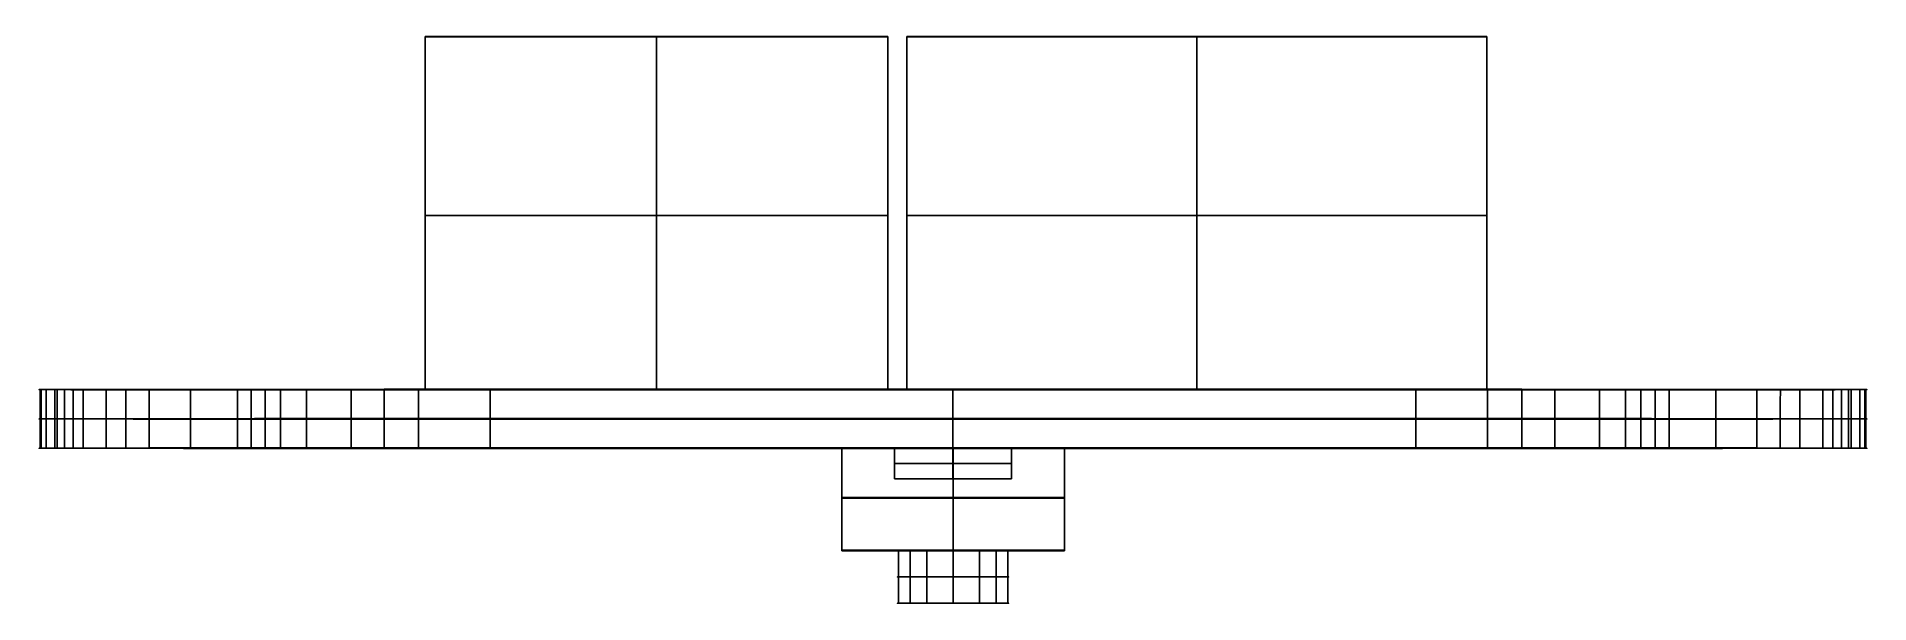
# Model space of a CAD drawing. Header units: millimetres. Extents: x 19.4 to 50.6, y -37.9 to -28.2.
import ezdxf

# ---------------------------------------------------------------- set-up
doc = ezdxf.new("R2010")
doc.units = ezdxf.units.MM
doc.layers.add('Plattine', color=7, linetype='Continuous', true_color=0x118002)

msp = doc.modelspace()

# ---------------------------------------------------------------- linework, layer by layer
at = {"layer": 'Plattine'}
for p, q in [((25.99, -28.243, 6.573), (33.89, -28.243, 6.573)), ((29.94, -28.242, 4.323), (29.94, -28.243, 8.823)), ((34.211, -28.243, 6.573), (44.111, -28.243, 6.573)), ((39.161, -28.242, 4.323), (39.161, -28.243, 8.823)), ((19.402, -34.268, 22.013), (50.599, -34.268, 22.013)), ((27.099, -34.273, 42.177), (27.099, -34.273, 40.177)), ((35, -34.263, 4.321), (35, -34.263, 3.849)), ((35, -35.263, 3.849), (35, -34.263, 3.849)), ((35, -34.273, 40.177), (35, -34.265, 8.821)), ((35, -35.273, 42.724), (35, -34.273, 42.724)), ((35, -34.273, 40.177), (35, -34.273, 42.177)), ((42.902, -34.273, 40.177), (42.902, -34.273, 42.177)), ((25.878, -34.763, 3.849), (44.122, -34.763, 3.849)), ((27.099, -34.773, 42.724), (42.902, -34.773, 42.724)), ((27.099, -34.773, 40.176), (27.099, -34.773, 42.176)), ((42.902, -34.773, 40.176), (42.902, -34.773, 42.176)), ((19.401, -35.268, 22.013), (33.102, -35.268, 22.013)), ((27.098, -35.273, 42.176), (27.098, -35.273, 40.176)), ((35, -35.267, 16.644), (35, -35.263, 3.849)), ((35, -35.271, 35.383), (35, -35.268, 22.644)), ((35, -35.273, 40.176), (35, -35.272, 36.383)), ((35, -35.273, 40.176), (35, -35.273, 42.176)), ((36.902, -35.268, 22.013), (50.598, -35.268, 22.013)), ((42.901, -35.273, 42.176), (42.901, -35.273, 40.176)), ((34, -35.792, 35.883), (36, -35.792, 35.883)), ((35, -35.792, 35.383), (35, -35.793, 36.383))]:
    msp.add_line(p, q, dxfattribs=at)
at = {"layer": 'Plattine', "extrusion": (-5.54522e-16, -0.999999, -0.001604)}
for start, end in [(90, 270), (270, 90)]:
    msp.add_arc((35.002, 19.7, 36.984), 0.95, start, end, dxfattribs=at)
at = {"layer": 'Plattine', "extrusion": (5.54223e-16, 0.999999, 0.001604)}
for start, end in [(270, 90), (90, 270)]:
    msp.add_arc((-35.002, 19.7, -37.434), 0.95, start, end, dxfattribs=at)
at = {"layer": 'Plattine', "extrusion": (7.53748e-15, 0.999999, 0.001604)}
msp.add_arc((-35.002, 19.7, -37.884), 0.95, 270, 90, dxfattribs=at)
at = {"layer": 'Plattine', "extrusion": (-6.42844e-15, 0.999999, 0.001604)}
msp.add_arc((-35.002, 19.7, -37.884), 0.95, 90, 270, dxfattribs=at)
at = {"layer": 'Plattine'}
for points, degree in [([(33.89, -28.242, 4.323), (29.94, -28.242, 4.323), (25.99, -28.242, 4.323)], 2), ([(25.99, -28.242, 4.323), (25.99, -28.243, 6.573), (25.99, -28.243, 8.823)], 2), ([(25.99, -28.242, 4.323), (25.99, -31.253, 4.322), (25.99, -34.263, 4.321)], 2), ([(25.99, -28.243, 8.823), (29.94, -28.243, 8.823), (33.89, -28.243, 8.823)], 2), ([(25.99, -34.265, 8.821), (25.99, -31.254, 8.822), (25.99, -28.243, 8.823)], 2), ([(25.99, -28.243, 6.573), (25.99, -31.253, 6.572), (25.99, -34.264, 6.571)], 2), ([(29.94, -34.263, 4.321), (29.94, -31.253, 4.322), (29.94, -28.242, 4.323)], 2), ([(29.94, -34.265, 8.821), (29.94, -31.254, 8.822), (29.94, -28.243, 8.823)], 2), ([(33.89, -28.243, 8.823), (33.89, -28.243, 6.573), (33.89, -28.242, 4.323)], 2), ([(33.89, -28.242, 4.323), (33.89, -31.253, 4.322), (33.89, -34.263, 4.321)], 2), ([(33.89, -28.243, 8.823), (33.89, -31.254, 8.822), (33.89, -34.265, 8.821)], 2), ([(33.89, -28.243, 6.573), (33.89, -31.253, 6.572), (33.89, -34.264, 6.571)], 2), ([(34.211, -28.242, 4.323), (34.211, -28.243, 6.573), (34.211, -28.243, 8.823)], 2), ([(34.211, -28.242, 4.323), (34.211, -28.292, 4.323), (34.211, -28.342, 4.322)], 2), ([(44.111, -28.242, 4.323), (39.161, -28.242, 4.323), (34.211, -28.242, 4.323)], 2), ([(34.211, -28.243, 8.823), (39.161, -28.243, 8.823), (44.111, -28.243, 8.823)], 2), ([(34.211, -28.243, 8.823), (34.211, -28.293, 8.823), (34.211, -28.343, 8.822)], 2), ([(34.211, -34.264, 6.571), (34.211, -31.253, 6.572), (34.211, -28.243, 6.573)], 2), ([(34.211, -28.342, 4.322), (34.211, -31.303, 4.322), (34.211, -34.263, 4.321)], 2), ([(34.211, -28.343, 8.822), (34.211, -31.304, 8.822), (34.211, -34.265, 8.821)], 2), ([(39.161, -34.263, 4.321), (39.161, -31.253, 4.322), (39.161, -28.242, 4.323)], 2), ([(39.161, -28.243, 8.823), (39.161, -31.254, 8.822), (39.161, -34.265, 8.821)], 2), ([(44.111, -28.243, 8.823), (44.111, -28.243, 6.573), (44.111, -28.242, 4.323)], 2), ([(44.111, -28.242, 4.323), (44.111, -28.292, 4.323), (44.111, -28.342, 4.322)], 2), ([(44.111, -28.343, 8.822), (44.111, -28.293, 8.823), (44.111, -28.243, 8.823)], 2), ([(44.111, -28.243, 6.573), (44.111, -31.253, 6.572), (44.111, -34.264, 6.571)], 2), ([(44.111, -28.342, 4.322), (44.111, -31.303, 4.322), (44.111, -34.263, 4.321)], 2), ([(44.111, -34.265, 8.821), (44.111, -31.304, 8.822), (44.111, -28.343, 8.822)], 2), ([(25.99, -31.297, 4.322), (25.99, -31.298, 6.572), (25.99, -31.298, 8.822)], 2), ([(25.99, -31.297, 4.322), (29.94, -31.297, 4.322), (33.89, -31.297, 4.322)], 2), ([(25.99, -31.298, 8.822), (29.94, -31.298, 8.822), (33.89, -31.298, 8.822)], 2), ([(33.89, -31.297, 4.322), (33.89, -31.298, 6.572), (33.89, -31.298, 8.822)], 2), ([(34.211, -31.297, 4.322), (34.211, -31.298, 6.572), (34.211, -31.298, 8.822)], 2), ([(44.111, -31.297, 4.322), (39.161, -31.297, 4.322), (34.211, -31.297, 4.322)], 2), ([(44.111, -31.298, 8.822), (39.161, -31.298, 8.822), (34.211, -31.298, 8.822)], 2), ([(44.111, -31.297, 4.322), (44.111, -31.298, 6.572), (44.111, -31.298, 8.822)], 2), ([(19.418, -34.268, 21.362), (19.359, -34.268, 22.975), (19.441, -34.269, 24.596), (19.671, -34.269, 26.194)], 3), ([(19.417, -35.268, 21.361), (19.417, -34.768, 21.362), (19.418, -34.268, 21.362)], 2), ([(19.709, -34.267, 18.213), (19.554, -34.267, 19.256), (19.456, -34.268, 20.308), (19.418, -34.268, 21.362)], 3), ([(19.436, -35.268, 23.783), (19.436, -34.768, 23.783), (19.436, -34.268, 23.784)], 2), ([(19.519, -35.267, 19.783), (19.519, -34.767, 19.783), (19.519, -34.267, 19.784)], 2), ([(19.671, -35.269, 26.193), (19.671, -34.769, 26.193), (19.671, -34.269, 26.194)], 2), ([(19.671, -34.269, 26.194), (19.911, -34.269, 27.863), (20.312, -34.27, 29.514), (20.879, -34.27, 31.103)], 3), ([(19.709, -35.267, 18.212), (19.709, -34.767, 18.213), (19.709, -34.267, 18.213)], 2), ([(19.982, -34.267, 16.662), (19.877, -34.267, 17.176), (19.786, -34.267, 17.694), (19.709, -34.267, 18.213)], 3), ([(19.835, -35.267, 17.435), (19.835, -34.767, 17.435), (19.835, -34.267, 17.436)], 2), ([(21.28, -34.265, 12.142), (20.733, -34.266, 13.611), (20.296, -34.266, 15.125), (19.982, -34.267, 16.662)], 3), ([(19.982, -35.267, 16.661), (19.982, -34.767, 16.661), (19.982, -34.267, 16.662)], 2), ([(20.152, -35.27, 28.678), (20.152, -34.77, 28.678), (20.152, -34.27, 28.679)], 2), ([(20.544, -35.266, 14.376), (20.544, -34.766, 14.376), (20.544, -34.266, 14.377)], 2), ([(20.879, -35.27, 31.103), (20.879, -34.77, 31.103), (20.879, -34.27, 31.103)], 2), ([(21.28, -35.265, 12.141), (21.28, -34.765, 12.141), (21.28, -34.265, 12.142)], 2), ([(22.789, -34.265, 8.724), (22.22, -34.265, 9.832), (21.715, -34.265, 10.975), (21.28, -34.265, 12.142)], 3), ([(21.984, -35.265, 10.41), (21.984, -34.765, 10.41), (21.984, -34.265, 10.411)], 2), ([(23.259, -34.264, 7.841), (23.098, -34.264, 8.133), (22.941, -34.265, 8.427), (22.789, -34.265, 8.724)], 3), ([(22.789, -35.265, 8.723), (22.789, -34.765, 8.723), (22.789, -34.265, 8.724)], 2), ([(23.021, -35.264, 8.28), (23.021, -34.764, 8.28), (23.021, -34.264, 8.281)], 2), ([(24.728, -34.264, 5.442), (24.204, -34.264, 6.219), (23.713, -34.264, 7.022), (23.259, -34.264, 7.841)], 3), ([(23.259, -35.264, 7.841), (23.259, -34.764, 7.841), (23.259, -34.264, 7.841)], 2), ([(23.522, -35.272, 36.305), (23.522, -34.772, 36.305), (23.522, -34.272, 36.305)], 2), ([(23.967, -35.264, 6.625), (23.967, -34.764, 6.626), (23.967, -34.264, 6.626)], 2), ([(25.878, -34.263, 3.85), (25.478, -34.263, 4.367), (25.094, -34.264, 4.9), (24.728, -34.264, 5.442)], 3), ([(24.728, -35.264, 5.442), (24.728, -34.764, 5.442), (24.728, -34.264, 5.442)], 2), ([(25.29, -35.264, 4.636), (25.29, -34.764, 4.636), (25.29, -34.264, 4.637)], 2), ([(44.122, -34.263, 3.849), (35, -34.263, 3.849), (25.878, -34.263, 3.85)], 2), ([(25.878, -34.263, 3.85), (25.878, -34.763, 3.849), (25.878, -35.263, 3.849)], 2), ([(25.99, -34.263, 4.321), (25.99, -34.264, 6.571), (25.99, -34.265, 8.821)], 2), ([(33.89, -34.263, 4.321), (29.94, -34.263, 4.321), (25.99, -34.263, 4.321)], 2), ([(25.99, -34.265, 8.821), (29.94, -34.265, 8.821), (33.89, -34.265, 8.821)], 2), ([(27.099, -34.273, 40.177), (27.099, -34.773, 40.176), (27.098, -35.273, 40.176)], 2), ([(27.099, -34.273, 42.177), (27.099, -34.773, 42.176), (27.098, -35.273, 42.176)], 2), ([(27.099, -34.273, 42.724), (27.099, -34.773, 42.724), (27.098, -35.273, 42.724)], 2), ([(27.098, -35.273, 41.176), (27.099, -34.773, 41.176), (27.099, -34.273, 41.177)], 2), ([(27.099, -34.273, 42.45), (27.099, -34.773, 42.45), (27.098, -35.273, 42.45)], 2), ([(27.099, -34.273, 40.177), (35, -34.273, 40.177), (42.902, -34.273, 40.177)], 2), ([(42.902, -34.273, 42.724), (35, -34.273, 42.724), (27.099, -34.273, 42.724)], 2), ([(42.902, -34.273, 42.177), (35, -34.273, 42.177), (27.099, -34.273, 42.177)], 2), ([(27.099, -34.273, 42.177), (27.099, -34.273, 42.45), (27.099, -34.273, 42.724)], 2), ([(27.099, -34.273, 41.177), (35, -34.273, 41.177), (42.902, -34.273, 41.177)], 2), ([(42.902, -34.273, 42.45), (35, -34.273, 42.45), (27.099, -34.273, 42.45)], 2), ([(33.89, -34.265, 8.821), (33.89, -34.264, 6.571), (33.89, -34.263, 4.321)], 2), ([(34.211, -34.265, 8.821), (34.211, -34.264, 6.571), (34.211, -34.263, 4.321)], 2), ([(34.211, -34.263, 4.321), (39.161, -34.263, 4.321), (44.111, -34.263, 4.321)], 2), ([(44.111, -34.265, 8.821), (39.161, -34.265, 8.821), (34.211, -34.265, 8.821)], 2), ([(35, -34.273, 42.177), (35, -34.273, 42.45), (35, -34.273, 42.724)], 2), ([(42.902, -34.273, 40.177), (42.902, -34.773, 40.176), (42.901, -35.273, 40.176)], 2), ([(42.901, -35.273, 42.176), (42.902, -34.773, 42.176), (42.902, -34.273, 42.177)], 2), ([(42.901, -35.273, 42.724), (42.902, -34.773, 42.724), (42.902, -34.273, 42.724)], 2), ([(42.902, -34.273, 41.177), (42.902, -34.773, 41.176), (42.901, -35.273, 41.176)], 2), ([(42.901, -35.273, 42.45), (42.902, -34.773, 42.45), (42.902, -34.273, 42.45)], 2), ([(42.902, -34.273, 42.177), (42.902, -34.273, 42.45), (42.902, -34.273, 42.724)], 2), ([(44.111, -34.263, 4.321), (44.111, -34.264, 6.571), (44.111, -34.265, 8.821)], 2), ([(45.272, -34.264, 5.441), (44.906, -34.264, 4.899), (44.522, -34.263, 4.367), (44.122, -34.263, 3.849)], 3), ([(44.122, -34.263, 3.849), (44.122, -34.763, 3.849), (44.122, -35.263, 3.849)], 2), ([(44.71, -35.264, 4.636), (44.71, -34.764, 4.636), (44.71, -34.264, 4.636)], 2), ([(45.272, -35.264, 5.442), (45.272, -34.764, 5.441), (45.272, -34.264, 5.441)], 2), ([(46.741, -34.264, 7.84), (46.287, -34.264, 7.021), (45.796, -34.264, 6.218), (45.272, -34.264, 5.441)], 3), ([(46.033, -35.264, 6.625), (46.033, -34.764, 6.625), (46.033, -34.264, 6.625)], 2), ([(46.478, -35.272, 36.305), (46.478, -34.772, 36.305), (46.478, -34.272, 36.305)], 2), ([(46.741, -35.264, 7.841), (46.741, -34.764, 7.84), (46.741, -34.264, 7.84)], 2), ([(47.222, -34.265, 8.743), (47.066, -34.265, 8.44), (46.906, -34.264, 8.139), (46.741, -34.264, 7.84)], 3), ([(46.985, -35.264, 8.29), (46.985, -34.764, 8.29), (46.985, -34.264, 8.29)], 2), ([(47.222, -35.265, 8.743), (47.222, -34.765, 8.743), (47.222, -34.265, 8.743)], 2), ([(48.72, -34.265, 12.141), (48.288, -34.265, 10.981), (47.786, -34.265, 9.845), (47.222, -34.265, 8.743)], 3), ([(48.02, -35.265, 10.42), (48.02, -34.765, 10.42), (48.02, -34.265, 10.42)], 2), ([(48.72, -35.265, 12.141), (48.72, -34.765, 12.141), (48.72, -34.265, 12.141)], 2), ([(50.018, -34.267, 16.661), (49.704, -34.266, 15.124), (49.267, -34.266, 13.611), (48.72, -34.265, 12.141)], 3), ([(49.121, -35.27, 31.103), (49.121, -34.77, 31.103), (49.122, -34.27, 31.103)], 2), ([(49.122, -34.27, 31.103), (49.688, -34.27, 29.514), (50.09, -34.269, 27.863), (50.33, -34.269, 26.193)], 3), ([(49.456, -35.266, 14.376), (49.456, -34.766, 14.376), (49.457, -34.266, 14.376)], 2), ([(49.848, -35.27, 28.678), (49.848, -34.77, 28.678), (49.848, -34.27, 28.678)], 2), ([(50.018, -35.267, 16.661), (50.018, -34.767, 16.661), (50.018, -34.267, 16.661)], 2), ([(50.287, -34.267, 18.185), (50.211, -34.267, 17.675), (50.121, -34.267, 17.166), (50.018, -34.267, 16.661)], 3), ([(50.163, -35.267, 17.421), (50.163, -34.767, 17.421), (50.163, -34.267, 17.421)], 2), ([(50.287, -35.267, 18.185), (50.287, -34.767, 18.185), (50.287, -34.267, 18.185)], 2), ([(50.583, -34.268, 21.361), (50.544, -34.268, 20.298), (50.445, -34.267, 19.237), (50.287, -34.267, 18.185)], 3), ([(50.329, -35.269, 26.193), (50.329, -34.769, 26.193), (50.33, -34.269, 26.193)], 2), ([(50.33, -34.269, 26.193), (50.559, -34.269, 24.595), (50.641, -34.268, 22.974), (50.583, -34.268, 21.361)], 3), ([(50.479, -35.267, 19.769), (50.48, -34.767, 19.769), (50.48, -34.267, 19.769)], 2), ([(50.564, -35.268, 23.783), (50.564, -34.768, 23.783), (50.564, -34.268, 23.783)], 2), ([(50.582, -35.268, 21.361), (50.583, -34.768, 21.361), (50.583, -34.268, 21.361)], 2), ([(19.671, -34.769, 26.193), (19.441, -34.769, 24.595), (19.359, -34.768, 22.975), (19.417, -34.768, 21.362)], 3), ([(19.417, -34.768, 21.362), (19.456, -34.768, 20.308), (19.554, -34.767, 19.256), (19.709, -34.767, 18.213)], 3), ([(20.879, -34.77, 31.103), (20.312, -34.77, 29.514), (19.91, -34.769, 27.863), (19.671, -34.769, 26.193)], 3), ([(19.709, -34.767, 18.213), (19.786, -34.767, 17.693), (19.877, -34.767, 17.176), (19.982, -34.767, 16.661)], 3), ([(19.982, -34.767, 16.661), (20.296, -34.766, 15.125), (20.733, -34.766, 13.611), (21.28, -34.765, 12.141)], 3), ([(21.28, -34.765, 12.141), (21.715, -34.765, 10.974), (22.22, -34.765, 9.831), (22.789, -34.765, 8.723)], 3), ([(22.789, -34.765, 8.723), (22.941, -34.765, 8.427), (23.098, -34.764, 8.133), (23.259, -34.764, 7.841)], 3), ([(23.259, -34.764, 7.841), (23.713, -34.764, 7.022), (24.204, -34.764, 6.219), (24.728, -34.764, 5.442)], 3), ([(24.728, -34.764, 5.442), (25.094, -34.764, 4.9), (25.478, -34.763, 4.367), (25.878, -34.763, 3.849)], 3), ([(27.099, -34.773, 42.176), (27.099, -34.773, 42.45), (27.099, -34.773, 42.724)], 2), ([(42.902, -34.773, 42.176), (42.902, -34.773, 42.45), (42.902, -34.773, 42.724)], 2), ([(45.272, -34.764, 5.441), (44.906, -34.764, 4.899), (44.522, -34.763, 4.367), (44.122, -34.763, 3.849)], 3), ([(46.741, -34.764, 7.84), (46.287, -34.764, 7.021), (45.796, -34.764, 6.218), (45.272, -34.764, 5.441)], 3), ([(47.222, -34.765, 8.743), (47.066, -34.765, 8.44), (46.906, -34.764, 8.139), (46.741, -34.764, 7.84)], 3), ([(48.72, -34.765, 12.141), (48.288, -34.765, 10.981), (47.786, -34.765, 9.845), (47.222, -34.765, 8.743)], 3), ([(50.018, -34.767, 16.661), (49.704, -34.766, 15.124), (49.267, -34.766, 13.611), (48.72, -34.765, 12.141)], 3), ([(49.121, -34.77, 31.103), (49.688, -34.77, 29.514), (50.09, -34.769, 27.863), (50.329, -34.769, 26.193)], 3), ([(50.287, -34.767, 18.185), (50.211, -34.767, 17.675), (50.121, -34.767, 17.166), (50.018, -34.767, 16.661)], 3), ([(50.583, -34.768, 21.361), (50.544, -34.768, 20.298), (50.445, -34.767, 19.237), (50.287, -34.767, 18.185)], 3), ([(50.329, -34.769, 26.193), (50.559, -34.769, 24.595), (50.641, -34.768, 22.975), (50.583, -34.768, 21.361)], 3), ([(19.417, -35.268, 21.361), (19.359, -35.268, 22.975), (19.441, -35.269, 24.595), (19.671, -35.269, 26.193)], 3), ([(19.709, -35.267, 18.212), (19.554, -35.267, 19.256), (19.455, -35.268, 20.307), (19.417, -35.268, 21.361)], 3), ([(19.671, -35.269, 26.193), (19.91, -35.269, 27.863), (20.312, -35.27, 29.514), (20.879, -35.27, 31.103)], 3), ([(19.982, -35.267, 16.661), (19.877, -35.267, 17.176), (19.786, -35.267, 17.693), (19.709, -35.267, 18.212)], 3), ([(21.28, -35.265, 12.141), (20.733, -35.266, 13.611), (20.296, -35.266, 15.124), (19.982, -35.267, 16.661)], 3), ([(22.789, -35.265, 8.723), (22.22, -35.265, 9.831), (21.715, -35.265, 10.974), (21.28, -35.265, 12.141)], 3), ([(23.259, -35.264, 7.841), (23.098, -35.264, 8.132), (22.941, -35.265, 8.427), (22.789, -35.265, 8.723)], 3), ([(24.728, -35.264, 5.442), (24.203, -35.264, 6.219), (23.713, -35.264, 7.021), (23.259, -35.264, 7.841)], 3), ([(25.878, -35.263, 3.849), (25.478, -35.263, 4.367), (25.094, -35.264, 4.899), (24.728, -35.264, 5.442)], 3), ([(44.122, -35.263, 3.849), (35, -35.263, 3.849), (25.878, -35.263, 3.849)], 2), ([(27.098, -35.273, 42.724), (35, -35.273, 42.724), (42.901, -35.273, 42.724)], 2), ([(27.098, -35.273, 40.176), (35, -35.273, 40.176), (42.901, -35.273, 40.176)], 2), ([(27.098, -35.273, 42.176), (35, -35.273, 42.176), (42.901, -35.273, 42.176)], 2), ([(27.098, -35.273, 42.176), (27.098, -35.273, 42.45), (27.098, -35.273, 42.724)], 2), ([(42.901, -35.273, 41.176), (35, -35.273, 41.176), (27.098, -35.273, 41.176)], 2), ([(27.098, -35.273, 42.45), (35, -35.273, 42.45), (42.901, -35.273, 42.45)], 2), ([(36.902, -35.267, 16.644), (35.002, -35.267, 16.644), (33.102, -35.267, 16.644)], 2), ([(33.102, -35.267, 16.644), (33.102, -36.139, 16.642), (33.102, -37.011, 16.641)], 2), ([(33.102, -37.016, 19.641), (33.102, -36.142, 19.642), (33.102, -35.267, 19.644)], 2), ([(33.102, -35.268, 22.644), (33.102, -36.144, 22.642), (33.102, -37.021, 22.641)], 2), ([(33.102, -35.268, 22.644), (35.001, -35.268, 22.644), (36.9, -35.268, 22.644)], 2), ([(34, -35.272, 36.383), (34, -35.271, 35.883), (34, -35.271, 35.383)], 2), ([(34, -35.271, 35.383), (34, -35.532, 35.383), (34, -35.792, 35.383)], 2), ([(34, -35.271, 35.383), (35, -35.271, 35.383), (36, -35.271, 35.383)], 2), ([(34, -35.271, 35.883), (34, -35.532, 35.883), (34, -35.792, 35.883)], 2), ([(34, -35.272, 36.383), (34, -35.532, 36.383), (34, -35.793, 36.383)], 2), ([(36, -35.272, 36.383), (35, -35.272, 36.383), (34, -35.272, 36.383)], 2), ([(35, -35.271, 35.383), (35, -35.532, 35.383), (35, -35.792, 35.383)], 2), ([(35, -35.272, 36.383), (35, -35.532, 36.383), (35, -35.793, 36.383)], 2), ([(35, -35.273, 42.176), (35, -35.273, 42.45), (35, -35.273, 42.724)], 2), ([(35.002, -35.267, 16.644), (35.002, -36.139, 16.642), (35.002, -37.011, 16.641)], 2), ([(35.002, -35.268, 22.644), (35.002, -36.144, 22.642), (35.002, -37.021, 22.641)], 2), ([(36, -35.271, 35.383), (36, -35.271, 35.883), (36, -35.272, 36.383)], 2), ([(36, -35.271, 35.383), (36, -35.532, 35.383), (36, -35.792, 35.383)], 2), ([(36, -35.271, 35.883), (36, -35.532, 35.883), (36, -35.792, 35.883)], 2), ([(36, -35.272, 36.383), (36, -35.532, 36.383), (36, -35.793, 36.383)], 2), ([(36.9, -35.268, 22.644), (36.901, -35.268, 22.644), (36.902, -35.268, 22.644)], 2), ([(36.902, -35.267, 16.644), (36.902, -36.139, 16.642), (36.902, -37.011, 16.641)], 2), ([(36.902, -35.268, 22.644), (36.902, -35.267, 19.644), (36.902, -35.267, 16.644)], 2), ([(36.902, -37.016, 19.641), (36.902, -36.142, 19.642), (36.902, -35.267, 19.644)], 2), ([(36.902, -37.021, 22.641), (36.902, -36.144, 22.642), (36.902, -35.268, 22.644)], 2), ([(42.901, -35.273, 42.176), (42.901, -35.273, 42.45), (42.901, -35.273, 42.724)], 2), ([(45.272, -35.264, 5.442), (44.906, -35.264, 4.899), (44.522, -35.263, 4.367), (44.122, -35.263, 3.849)], 3), ([(46.741, -35.264, 7.841), (46.287, -35.264, 7.021), (45.796, -35.264, 6.219), (45.272, -35.264, 5.442)], 3), ([(47.222, -35.265, 8.743), (47.066, -35.265, 8.44), (46.906, -35.264, 8.139), (46.741, -35.264, 7.841)], 3), ([(48.72, -35.265, 12.141), (48.288, -35.265, 10.981), (47.786, -35.265, 9.845), (47.222, -35.265, 8.743)], 3), ([(50.018, -35.267, 16.661), (49.704, -35.266, 15.124), (49.267, -35.266, 13.611), (48.72, -35.265, 12.141)], 3), ([(49.121, -35.27, 31.103), (49.688, -35.27, 29.514), (50.09, -35.269, 27.863), (50.329, -35.269, 26.193)], 3), ([(50.287, -35.267, 18.185), (50.211, -35.267, 17.675), (50.121, -35.267, 17.167), (50.018, -35.267, 16.661)], 3), ([(50.582, -35.268, 21.361), (50.544, -35.268, 20.298), (50.445, -35.267, 19.237), (50.287, -35.267, 18.185)], 3), ([(50.329, -35.269, 26.193), (50.559, -35.269, 24.595), (50.641, -35.268, 22.975), (50.582, -35.268, 21.361)], 3), ([(34, -35.532, 36.383), (34, -35.532, 35.883), (34, -35.532, 35.383)], 2), ([(36, -35.532, 36.383), (35, -35.532, 36.383), (34, -35.532, 36.383)], 2), ([(34, -35.532, 35.383), (35, -35.532, 35.383), (36, -35.532, 35.383)], 2), ([(36, -35.532, 35.383), (36, -35.532, 35.883), (36, -35.532, 36.383)], 2), ([(34, -35.793, 36.383), (34, -35.792, 35.883), (34, -35.792, 35.383)], 2), ([(34, -35.792, 35.383), (35, -35.792, 35.383), (36, -35.792, 35.383)], 2), ([(36, -35.793, 36.383), (35, -35.793, 36.383), (34, -35.793, 36.383)], 2), ([(36, -35.792, 35.383), (36, -35.792, 35.883), (36, -35.793, 36.383)], 2), ([(33.102, -36.111, 16.643), (35.002, -36.111, 16.643), (36.902, -36.111, 16.643)], 2), ([(33.102, -36.121, 22.642), (33.102, -36.116, 19.643), (33.102, -36.111, 16.643)], 2), ([(33.102, -36.121, 22.642), (35.002, -36.121, 22.642), (36.902, -36.121, 22.642)], 2), ([(36.902, -36.121, 22.642), (36.902, -36.116, 19.643), (36.902, -36.111, 16.643)], 2), ([(33.102, -37.011, 16.641), (35.002, -37.011, 16.641), (36.902, -37.011, 16.641)], 2), ([(33.102, -37.021, 22.641), (33.102, -37.016, 19.641), (33.102, -37.011, 16.641)], 2), ([(33.102, -37.016, 19.641), (33.577, -37.016, 19.641), (34.052, -37.016, 19.641)], 2), ([(36.902, -37.021, 22.641), (35.002, -37.021, 22.641), (33.102, -37.021, 22.641)], 2), ([(34.071, -37.916, 19.454), (34.071, -37.466, 19.455), (34.071, -37.016, 19.456)], 2), ([(34.268, -37.917, 20.242), (34.268, -37.467, 20.243), (34.268, -37.017, 20.244)], 2), ([(34.555, -37.915, 18.802), (34.555, -37.465, 18.803), (34.555, -37.015, 18.803)], 2), ([(35.002, -37.014, 18.691), (35.002, -37.013, 17.666), (35.002, -37.011, 16.641)], 2), ([(35.002, -37.014, 18.691), (35.002, -37.464, 18.69), (35.002, -37.914, 18.69)], 2), ([(35.002, -37.918, 20.59), (35.002, -37.468, 20.59), (35.002, -37.018, 20.591)], 2), ([(35.002, -37.021, 22.641), (35.002, -37.019, 21.616), (35.002, -37.018, 20.591)], 2), ([(35.45, -37.915, 18.802), (35.45, -37.465, 18.803), (35.45, -37.015, 18.803)], 2), ([(35.737, -37.917, 20.242), (35.737, -37.467, 20.243), (35.737, -37.017, 20.244)], 2), ([(35.934, -37.916, 19.454), (35.934, -37.466, 19.455), (35.934, -37.016, 19.456)], 2), ([(35.952, -37.016, 19.641), (36.427, -37.016, 19.641), (36.902, -37.016, 19.641)], 2), ([(36.902, -37.011, 16.641), (36.902, -37.016, 19.641), (36.902, -37.021, 22.641)], 2), ([(34.052, -37.916, 19.64), (35.002, -37.916, 19.64), (35.952, -37.916, 19.64)], 2), ([(35.002, -37.918, 20.59), (35.002, -37.916, 19.64), (35.002, -37.914, 18.69)], 2)]:
    msp.add_open_spline(points, degree=degree, dxfattribs=at)
for points, degree, knots in [([(20.879, -34.27, 31.103), (21.533, -34.271, 32.936), (22.414, -34.271, 34.703), (24.522, -34.272, 37.751), (25.719, -34.272, 39.08), (27.099, -34.273, 40.177)], 3, [-11.75723, -11.75723, -11.75723, -11.75723, -5.879098, -5.879098, -0.573488, -0.573488, -0.573488, -0.573488]), ([(42.902, -34.273, 40.177), (44.282, -34.272, 39.08), (45.479, -34.272, 37.751), (47.586, -34.271, 34.702), (48.468, -34.271, 32.936), (49.122, -34.27, 31.103)], 3, [-38.537957, -38.537957, -38.537957, -38.537957, -33.232338, -33.232338, -27.354197, -27.354197, -27.354197, -27.354197]), ([(27.099, -34.773, 40.176), (25.718, -34.772, 39.08), (24.522, -34.772, 37.751), (22.414, -34.771, 34.702), (21.533, -34.771, 32.936), (20.879, -34.77, 31.103)], 3, [0.573488, 0.573488, 0.573488, 0.573488, 5.879098, 5.879098, 11.75723, 11.75723, 11.75723, 11.75723]), ([(42.902, -34.773, 40.176), (44.282, -34.772, 39.08), (45.478, -34.772, 37.751), (47.586, -34.771, 34.702), (48.467, -34.771, 32.936), (49.121, -34.77, 31.103)], 3, [-38.537957, -38.537957, -38.537957, -38.537957, -33.232338, -33.232338, -27.354197, -27.354197, -27.354197, -27.354197]), ([(20.879, -35.27, 31.103), (21.533, -35.271, 32.936), (22.414, -35.271, 34.702), (24.522, -35.272, 37.751), (25.718, -35.272, 39.08), (27.098, -35.273, 40.176)], 3, [-11.75723, -11.75723, -11.75723, -11.75723, -5.879098, -5.879098, -0.573488, -0.573488, -0.573488, -0.573488]), ([(33.102, -35.267, 16.644), (33.102, -35.267, 18.727), (33.102, -35.268, 20.81), (33.102, -35.268, 21.727), (33.102, -35.268, 22.644)], 2, [-26.325915, -26.325915, -26.325915, -22.160217, -22.160217, -20.325909, -20.325909, -20.325909]), ([(42.901, -35.273, 40.176), (44.282, -35.272, 39.08), (45.478, -35.272, 37.751), (47.586, -35.271, 34.702), (48.467, -35.271, 32.936), (49.121, -35.27, 31.103)], 3, [43.58091, 43.58091, 43.58091, 43.58091, 48.886529, 48.886529, 54.76467, 54.76467, 54.76467, 54.76467])]:
    msp.add_open_spline(points, degree=degree, knots=knots, dxfattribs=at)

doc.saveas('drawing.dxf')
